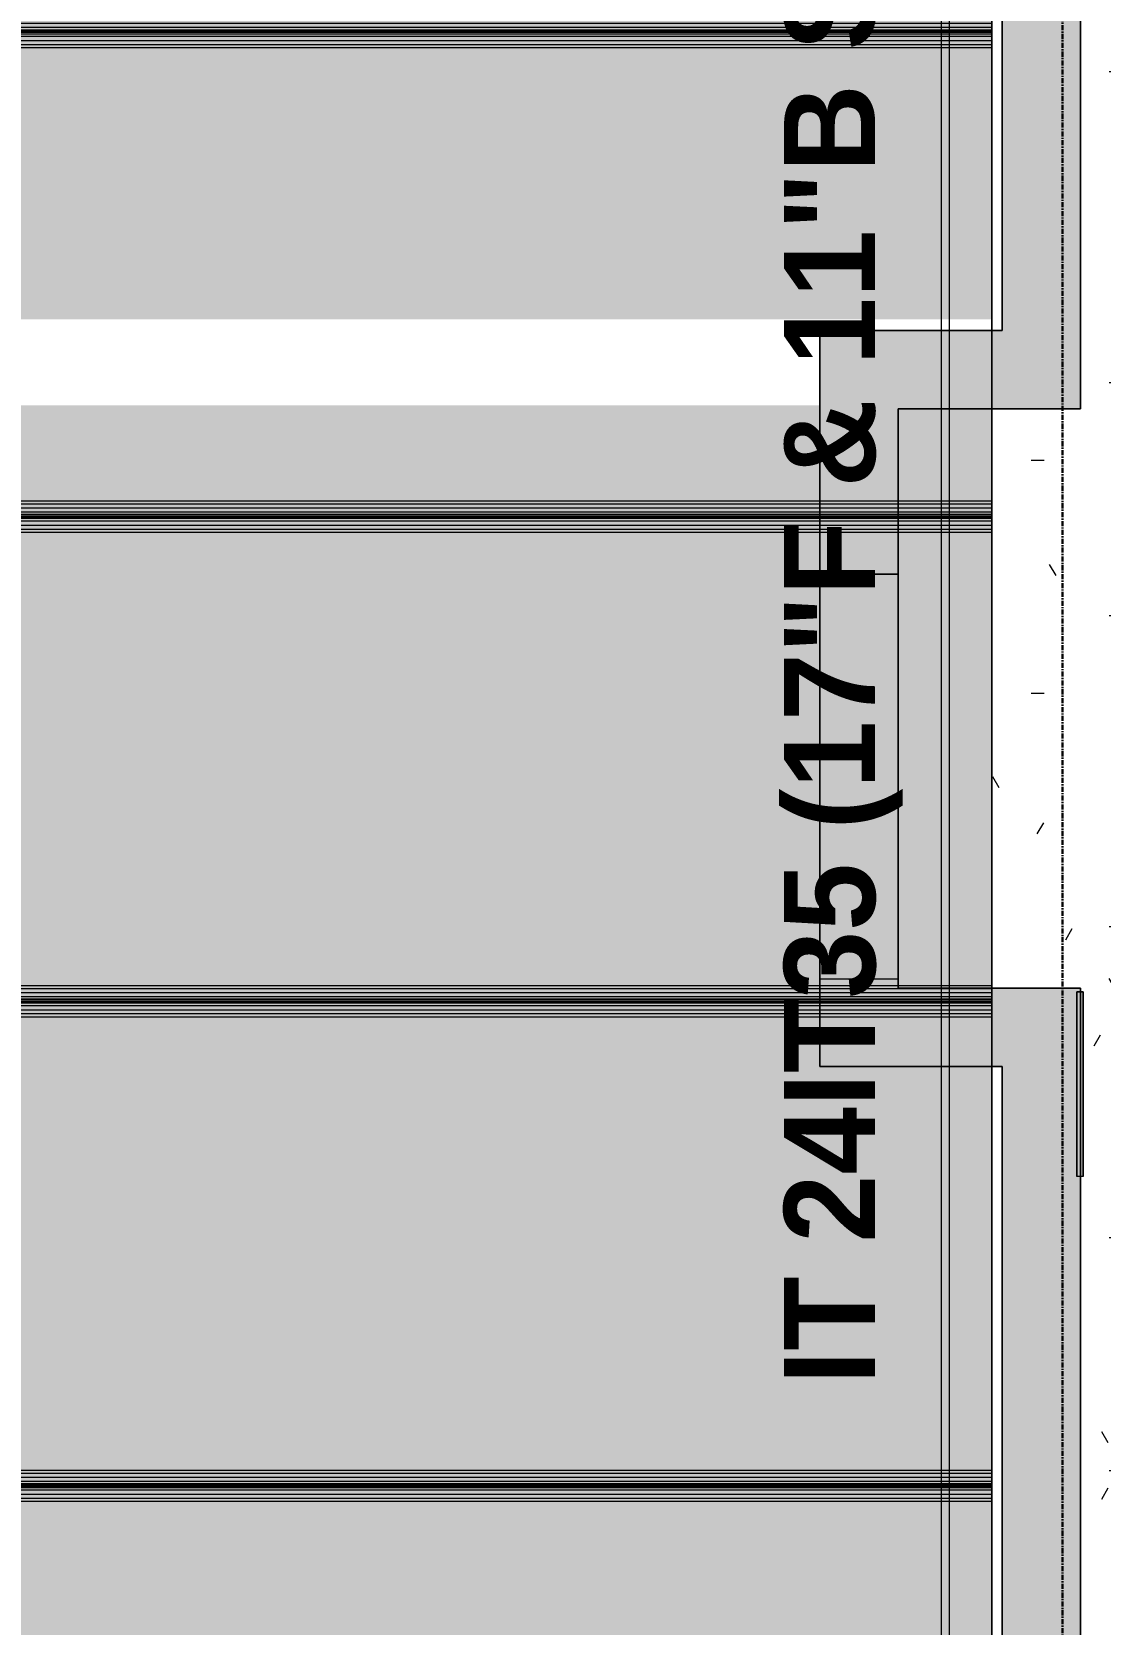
# Model space of a CAD drawing. Header units: inches. Extents: x -4126 to 593, y 9773 to 12297.
# Drawn here: x -3583.1 to -3477.6, y 10905.7 to 11063.1 of the extents above; entities that cross this region are included whole.
import ezdxf

# ---------------------------------------------------------------- set-up
doc = ezdxf.new("R2010")
doc.units = ezdxf.units.IN
doc.header["$MEASUREMENT"] = 0
doc.linetypes.add('Grid Line 1_2_', pattern=[0.875, 0.5, -0.125, 0.125, -0.125])
for name, color, linetype, lineweight in [('I-WALL', 2, 'Continuous', 13), ('S-BEAM', 12, 'Continuous', 9), ('S-BEAM-IDEN', 2, 'Continuous', 30), ('S-GRID', 1, 'Continuous', 9)]:
    doc.layers.add(name, color=color, linetype=linetype, lineweight=lineweight)
doc.styles.add('Century Gothic_B', font='GOTHICB.TTF', dxfattribs={"height": 9})

# ---------------------------------------------------------------- blocks, each defined once
blk = doc.blocks.new('CTR - 1st Phase - Common Walls_rvt-1-FRAMING PLAN - 1ST FLOOR')
at = {"layer": 'I-WALL', "lineweight": 5, "transparency": 33554585}
for color, points in [(8, [(-3487.3, 11033.56), (-3479.55, 11033.56), (-3479.55, 11122.19), (-3479.92, 11122.19), (-3479.92, 11126.19), (-3487.3, 11126.19), (-3487.3, 11048.97)]), (8, [(-3505.3, 11025.81), (-3493.32, 11025.81), (-3493.32, 11033.56), (-3505.3, 11033.56)]), (8, [(-3492.54, 11025.81), (-3488.32, 11025.81), (-3488.32, 11033.56), (-3493.32, 11033.56), (-3493.32, 11025.81)]), (8, [(-3479.92, 11025.81), (-3479.55, 11025.81), (-3479.55, 11033.56), (-3488.32, 11033.56), (-3488.32, 11025.81), (-3487.3, 11025.81)]), (8, [(-3497.55, 11015.14), (-3497.55, 11015.23), (-3505.3, 11015.19), (-3505.3, 11015.14), (-3502.61, 11015.14)]), (8, [(-3497.55, 10969.49), (-3497.55, 11009.49), (-3505.3, 11009.49), (-3505.3, 10969.49)]), (8, [(-3495.3, 10966.89), (-3493.32, 10966.89), (-3493.32, 10967.72), (-3498.42, 10967.72), (-3498.79, 10967.35), (-3505.3, 10967.3), (-3505.3, 10967.26), (-3498.88, 10967.26), (-3499.25, 10966.89), (-3497.55, 10966.89)]), (8, [(-3488.32, 10966.89), (-3488.32, 10967.72), (-3493.32, 10967.72), (-3493.32, 10966.89), (-3492.54, 10966.89)]), (8, [(-3487.3, 10960.84), (-3479.92, 10960.84), (-3479.92, 10968.21), (-3479.55, 10968.21), (-3479.55, 10968.59), (-3488.32, 10968.59), (-3488.32, 10960.84)]), (31, [(-3479.55, 10960.84), (-3479.55, 10968.21), (-3479.92, 10968.21), (-3479.92, 10960.84)]), (31, [(-3479.55, 10949.97), (-3479.3, 10949.97), (-3479.3, 10968.21), (-3479.55, 10968.21), (-3479.55, 10952.39)])]:
    blk.add_hatch(color=color, dxfattribs=at).paths.add_polyline_path(points, flags=0)
h = blk.add_hatch(color=8, dxfattribs=at)
h.paths.add_polyline_path([(-3497.55, 10968.59), (-3497.55, 10969.49), (-3505.3, 10969.49), (-3505.3, 10968.59)], flags=0)
h.paths.add_polyline_path([(-3505.3, 11009.49), (-3497.55, 11009.49), (-3497.55, 11013.95), (-3505.3, 11013.95)], flags=0)
h.paths.add_polyline_path([(-3503, 11014.34), (-3497.55, 11014.34), (-3497.55, 11015.14), (-3505.3, 11015.14), (-3505.3, 11014.34)], flags=0)
h.paths.add_polyline_path([(-3505.3, 11015.23), (-3497.55, 11015.23), (-3497.55, 11016.03), (-3505.3, 11016.03), (-3505.3, 11015.6)], flags=0)
h.paths.add_polyline_path([(-3497.55, 11016.43), (-3497.55, 11025.81), (-3505.3, 11025.81), (-3505.3, 11016.43), (-3502.01, 11016.43)], flags=0)
h = blk.add_hatch(color=8, dxfattribs=at)
h.paths.add_polyline_path([(-3503.18, 11013.95), (-3497.55, 11013.95), (-3497.55, 11014.34), (-3505.3, 11014.34), (-3505.3, 11013.95)], flags=0)
h.paths.add_polyline_path([(-3505.3, 11016.03), (-3497.55, 11016.03), (-3497.55, 11016.43), (-3505.3, 11016.43)], flags=0)
h = blk.add_hatch(color=8, dxfattribs=at)
h.paths.add_polyline_path([(-3505.3, 10960.84), (-3493.32, 10960.84), (-3493.32, 10966.06), (-3505.3, 10966.06)], flags=0)
h.paths.add_polyline_path([(-3505.3, 10966.46), (-3493.32, 10966.46), (-3493.32, 10966.89), (-3499.25, 10966.89), (-3498.88, 10967.26), (-3505.3, 10967.26), (-3505.3, 10966.89)], flags=0)
h.paths.add_polyline_path([(-3498.79, 10967.35), (-3498.42, 10967.72), (-3493.32, 10967.72), (-3493.32, 10968.15), (-3505.3, 10968.15), (-3505.3, 10967.35)], flags=0)
h.paths.add_polyline_path([(-3493.32, 10968.54), (-3493.32, 10968.59), (-3505.3, 10968.59), (-3505.3, 10968.54), (-3497.16, 10968.54)], flags=0)
h = blk.add_hatch(color=8, dxfattribs=at)
h.paths.add_polyline_path([(-3500.07, 10966.06), (-3499.68, 10966.46), (-3505.3, 10966.46), (-3505.3, 10966.06)], flags=0)
h.paths.add_polyline_path([(-3505.3, 10968.15), (-3497.99, 10968.15), (-3497.59, 10968.54), (-3505.3, 10968.54)], flags=0)
h = blk.add_hatch(color=8, dxfattribs=at)
h.paths.add_polyline_path([(-3493.32, 10966.06), (-3493.32, 10966.46), (-3499.68, 10966.46), (-3500.07, 10966.06), (-3494.21, 10966.06)], flags=0)
h.paths.add_polyline_path([(-3497.55, 10968.15), (-3493.32, 10968.15), (-3493.32, 10968.54), (-3497.59, 10968.54), (-3497.99, 10968.15)], flags=0)
h = blk.add_hatch(color=8, dxfattribs=at)
h.paths.add_polyline_path([(-3493.32, 10960.84), (-3488.32, 10960.84), (-3488.32, 10966.06), (-3493.32, 10966.06), (-3493.32, 10965.39)], flags=0)
h.paths.add_polyline_path([(-3492.54, 10966.46), (-3488.32, 10966.46), (-3488.32, 10966.89), (-3493.32, 10966.89), (-3493.32, 10966.46)], flags=0)
h.paths.add_polyline_path([(-3493.32, 10967.72), (-3488.32, 10967.72), (-3488.32, 10968.15), (-3493.32, 10968.15)], flags=0)
h.paths.add_polyline_path([(-3488.32, 10968.54), (-3488.32, 10968.59), (-3493.32, 10968.59), (-3493.32, 10968.54), (-3492.54, 10968.54)], flags=0)
h = blk.add_hatch(color=8, dxfattribs=at)
h.paths.add_polyline_path([(-3493.32, 10966.06), (-3488.32, 10966.06), (-3488.32, 10966.46), (-3493.32, 10966.46)], flags=0)
h.paths.add_polyline_path([(-3493.32, 10968.15), (-3488.32, 10968.15), (-3488.32, 10968.54), (-3493.32, 10968.54)], flags=0)
h = blk.add_hatch(color=8, dxfattribs=at)
h.paths.add_polyline_path([(-3487.3, 10715.54), (-3479.92, 10715.54), (-3479.92, 10726.41), (-3479.55, 10726.41), (-3479.55, 10831.19), (-3487.3, 10831.19), (-3487.3, 10727.83)], flags=0)
h.paths.add_polyline_path([(-3486.99, 10847.19), (-3479.55, 10847.19), (-3479.55, 10949.97), (-3479.92, 10949.97), (-3479.92, 10960.84), (-3487.3, 10960.84), (-3487.3, 10847.19)], flags=0)
h = blk.add_hatch(color=8, dxfattribs=at)
h.paths.add_polyline_path([(-3479.55, 10715.54), (-3479.55, 10726.41), (-3479.92, 10726.41), (-3479.92, 10715.54)], flags=0)
h.paths.add_polyline_path([(-3479.55, 10949.97), (-3479.55, 10960.84), (-3479.92, 10960.84), (-3479.92, 10949.97)], flags=0)
at = {"layer": 'I-WALL', "color": 9}
for p, q in [((-3487.3, 11121.94), (-3487.3, 11033.56)), ((-3479.55, 11033.56), (-3479.55, 11122.19)), ((-3493.32, 11033.56), (-3505.3, 11033.56)), ((-3505.3, 11025.81), (-3505.3, 11033.56)), ((-3488.32, 11033.56), (-3493.32, 11033.56)), ((-3487.3, 11033.56), (-3488.32, 11033.56)), ((-3479.55, 11033.56), (-3479.55, 11025.81)), ((-3505.3, 11025.81), (-3505.3, 11016.43)), ((-3497.55, 11016.43), (-3497.55, 11025.81)), ((-3497.55, 11025.81), (-3493.32, 11025.81)), ((-3493.32, 11025.81), (-3488.32, 11025.81)), ((-3488.32, 11025.81), (-3479.55, 11025.81)), ((-3505.3, 11016.43), (-3505.3, 11016.03)), ((-3505.3, 11016.03), (-3505.3, 11015.23)), ((-3497.55, 11016.03), (-3497.55, 11016.43)), ((-3497.55, 11015.23), (-3497.55, 11016.03)), ((-3505.3, 11015.14), (-3505.3, 11014.34)), ((-3505.3, 11014.34), (-3505.3, 11013.95)), ((-3497.55, 11014.34), (-3497.55, 11015.14)), ((-3497.55, 11013.95), (-3497.55, 11014.34)), ((-3505.3, 11013.95), (-3505.3, 11009.49)), ((-3497.55, 11009.49), (-3497.55, 11013.95)), ((-3505.3, 11009.49), (-3505.3, 10969.49)), ((-3497.55, 11009.49), (-3505.3, 11009.49)), ((-3497.55, 10969.49), (-3497.55, 11009.49)), ((-3505.3, 10969.49), (-3505.3, 10968.59)), ((-3505.3, 10969.49), (-3497.55, 10969.49)), ((-3497.55, 10968.59), (-3497.55, 10969.49)), ((-3505.3, 10968.54), (-3505.3, 10968.59)), ((-3505.3, 10968.15), (-3505.3, 10968.54)), ((-3505.3, 10967.35), (-3505.3, 10968.15)), ((-3505.3, 10966.46), (-3505.3, 10967.26)), ((-3493.32, 10968.59), (-3497.55, 10968.59)), ((-3488.32, 10968.59), (-3493.32, 10968.59)), ((-3479.55, 10968.59), (-3488.32, 10968.59)), ((-3479.92, 10968.21), (-3479.92, 10949.97)), ((-3479.92, 10968.21), (-3479.3, 10968.21)), ((-3479.55, 10968.59), (-3479.55, 10960.84)), ((-3479.3, 10968.21), (-3479.55, 10968.21)), ((-3479.3, 10968.21), (-3479.3, 10949.97)), ((-3479.3, 10949.97), (-3479.3, 10968.21)), ((-3505.3, 10966.06), (-3505.3, 10966.46)), ((-3505.3, 10960.84), (-3505.3, 10966.06)), ((-3505.3, 10960.84), (-3493.32, 10960.84)), ((-3493.32, 10960.84), (-3488.32, 10960.84)), ((-3488.32, 10960.84), (-3487.3, 10960.84)), ((-3487.3, 10960.84), (-3487.3, 10847.19)), ((-3479.55, 10847.19), (-3479.55, 10960.84)), ((-3479.3, 10949.97), (-3479.92, 10949.97)), ((-3479.3, 10949.97), (-3479.55, 10949.97))]:
    blk.add_line(p, q, dxfattribs=at)
at = {"layer": 'I-WALL', "color": 253}
for p, q in [((-3487.3, 11033.56), (-3487.3, 11121.94)), ((-3479.55, 11122.19), (-3479.55, 11033.56)), ((-3505.3, 11033.56), (-3493.32, 11033.56)), ((-3505.3, 11033.56), (-3505.3, 11025.81)), ((-3493.32, 11033.56), (-3488.32, 11033.56)), ((-3488.32, 11033.56), (-3487.3, 11033.56)), ((-3479.55, 11025.81), (-3479.55, 11033.56)), ((-3505.3, 11016.43), (-3505.3, 11025.81)), ((-3497.55, 11025.81), (-3497.55, 11016.43)), ((-3493.32, 11025.81), (-3497.55, 11025.81)), ((-3488.32, 11025.81), (-3493.32, 11025.81)), ((-3479.55, 11025.81), (-3488.32, 11025.81)), ((-3505.3, 11016.03), (-3505.3, 11016.43)), ((-3505.3, 11015.23), (-3505.3, 11016.03)), ((-3497.55, 11016.43), (-3497.55, 11016.03)), ((-3497.55, 11016.03), (-3497.55, 11015.23)), ((-3505.3, 11014.34), (-3505.3, 11015.14)), ((-3505.3, 11013.95), (-3505.3, 11014.34)), ((-3497.55, 11015.14), (-3497.55, 11014.34)), ((-3497.55, 11014.34), (-3497.55, 11013.95)), ((-3505.3, 10968.59), (-3505.3, 11013.95)), ((-3497.55, 11013.95), (-3497.55, 10968.59)), ((-3505.3, 11009.49), (-3497.55, 11009.49)), ((-3505.3, 10969.49), (-3497.55, 10969.49)), ((-3505.3, 10968.59), (-3505.3, 10968.54)), ((-3505.3, 10968.54), (-3505.3, 10968.15)), ((-3505.3, 10968.15), (-3505.3, 10967.35)), ((-3505.3, 10967.26), (-3505.3, 10966.46)), ((-3497.55, 10968.59), (-3493.32, 10968.59)), ((-3493.32, 10968.59), (-3488.32, 10968.59)), ((-3488.32, 10968.59), (-3479.55, 10968.59)), ((-3479.55, 10968.21), (-3479.55, 10968.59)), ((-3505.3, 10966.46), (-3505.3, 10966.06)), ((-3505.3, 10966.06), (-3505.3, 10960.84)), ((-3493.32, 10960.84), (-3505.3, 10960.84)), ((-3488.32, 10960.84), (-3493.32, 10960.84)), ((-3487.3, 10960.84), (-3488.32, 10960.84)), ((-3487.3, 10847.19), (-3487.3, 10960.84)), ((-3479.55, 10949.97), (-3479.55, 10847.19))]:
    blk.add_line(p, q, dxfattribs=at)
at = {"layer": 'I-WALL', "color": 21}
for p, q in [((-3479.92, 10949.97), (-3479.92, 10968.21)), ((-3479.55, 10968.21), (-3479.92, 10968.21)), ((-3479.55, 10960.84), (-3479.55, 10968.21)), ((-3479.55, 10960.84), (-3479.55, 10949.97)), ((-3479.55, 10949.97), (-3479.92, 10949.97))]:
    blk.add_line(p, q, dxfattribs=at)
blk = doc.blocks.new('034100 - Precast Structural Concrete - Solid Plank - 12_-V45-FRAMING PLAN - 1ST FLOOR')
at = {"layer": 'S-BEAM', "transparency": 33554483}
for points in [[(4.21, 23.9), (0, 23.9), (0, 23.52), (5, 23.52), (5, 23.9)], [(43.39, 23.9), (5, 23.9), (5, 23.52), (331, 23.52), (331, 23.9), (313.53, 23.9)], [(4.21, 23.09), (0, 23.09), (0, 22.7), (5, 22.7), (5, 23.09)], [(313.53, 23.09), (5, 23.09), (5, 22.7), (331, 22.7), (331, 23.09), (330.41, 23.09)], [(4.21, -22.7), (0, -22.7), (0, -23.09), (5, -23.09), (5, -22.7)], [(4.21, -23.52), (0, -23.52), (0, -23.9), (5, -23.9), (5, -23.52)], [(313.53, -22.7), (5, -22.7), (5, -23.09), (331, -23.09), (331, -22.7)], [(331, -23.52), (5, -23.52), (5, -23.9), (331, -23.9)], [(0, -23.9), (0, -23.94), (4.21, -23.9)], [(5, -23.9), (5, -23.94), (43.39, -23.9)]]:
    blk.add_hatch(color=256, dxfattribs=at).paths.add_polyline_path(points, flags=0)
h = blk.add_hatch(color=256, dxfattribs=at)
h.paths.add_polyline_path([(0, 23.52), (0, 23.09), (5, 23.09), (5, 23.52), (4.21, 23.52)], flags=0)
h.paths.add_polyline_path([(5, 22.7), (0, 22.7), (0, -22.7), (5, -22.7), (5, 3.03)], flags=0)
h.paths.add_polyline_path([(4.21, -23.09), (0, -23.09), (0, -23.52), (5, -23.52), (5, -23.09)], flags=0)
h = blk.add_hatch(color=256, dxfattribs=at)
h.paths.add_polyline_path([(43.39, 23.52), (5, 23.52), (5, 23.09), (331, 23.09), (331, 23.52), (313.53, 23.52)], flags=0)
h.paths.add_polyline_path([(331, 22.7), (5, 22.7), (5, -22.7), (331, -22.7), (331, 13.79)], flags=0)
h.paths.add_polyline_path([(43.39, -23.09), (5, -23.09), (5, -23.52), (331, -23.52), (331, -23.09), (313.53, -23.09)], flags=0)
at = {"layer": 'S-BEAM'}
for p, q in [((0, 23.94), (0, 23.9)), ((5, 23.94), (0, 23.94)), ((0, 23.76), (0, 23.9)), ((0, 23.9), (0, 23.52)), ((5, 23.9), (0, 23.9)), ((0, 23.52), (0, 23.76)), ((0, 23.76), (5, 23.76)), ((5, 23.76), (0, 23.76)), ((331, 23.94), (5, 23.94)), ((331, 23.9), (5, 23.9)), ((5, 23.76), (331, 23.76)), ((331, 23.76), (5, 23.76)), ((0, 23.52), (0, -23.52)), ((0, 22.7), (0, 23.52)), ((0, 23.52), (5, 23.52)), ((0, 22.7), (0, 23.09)), ((0, 23.09), (0, 22.7)), ((5, 23.09), (0, 23.09)), ((5, 23.09), (0, 23.09)), ((0, 22.4), (0, 22.7)), ((5, 22.7), (0, 22.7)), ((0, -22.4), (0, 22.4)), ((5, 22.4), (0, 22.4)), ((5, 23.52), (331, 23.52)), ((331, 23.09), (5, 23.09)), ((331, 23.09), (5, 23.09)), ((331, 22.7), (5, 22.7)), ((331, 22.4), (5, 22.4)), ((0, -22.7), (0, -22.4)), ((5, -22.4), (0, -22.4)), ((0, -23.52), (0, -22.7)), ((0, -22.7), (0, -23.09)), ((0, -23.09), (0, -22.7)), ((5, -22.7), (0, -22.7)), ((5, -23.09), (0, -23.09)), ((5, -23.09), (0, -23.09)), ((0, -23.52), (0, -23.9)), ((0, -23.76), (0, -23.52)), ((5, -23.52), (0, -23.52)), ((331, -22.4), (5, -22.4)), ((331, -22.7), (5, -22.7)), ((331, -23.09), (5, -23.09)), ((331, -23.09), (5, -23.09)), ((331, -23.52), (5, -23.52)), ((0, -23.9), (0, -23.76)), ((5, -23.76), (0, -23.76)), ((5, -23.76), (0, -23.76)), ((0, -23.9), (0, -23.94)), ((5, -23.9), (0, -23.9)), ((5, -23.94), (0, -23.94)), ((331, -23.76), (5, -23.76)), ((331, -23.76), (5, -23.76)), ((331, -23.9), (5, -23.9)), ((331, -23.94), (5, -23.94))]:
    blk.add_line(p, q, dxfattribs=at)
blk = doc.blocks.new('034100 - Precast Structural Concrete - Solid Plank - 12_-V44-FRAMING PLAN - 1ST FLOOR')
at = {"layer": 'S-BEAM', "transparency": 33554483}
for points in [[(0, 23.94), (0, 23.9), (4.21, 23.94)], [(5, 23.9), (0, 23.9), (0, 23.52), (5, 23.52)], [(5, 23.94), (5, 23.9), (43.39, 23.94)], [(331, 23.9), (5, 23.9), (5, 23.52), (331, 23.52)], [(0, 23.09), (0, 22.7), (5, 22.7), (5, 23.09), (4.21, 23.09)], [(331, 23.09), (5, 23.09), (5, 22.7), (331, 22.7)], [(4.21, -22.7), (0, -22.7), (0, -23.09), (5, -23.09), (5, -22.7)], [(4.21, -23.52), (0, -23.52), (0, -23.9), (5, -23.9), (5, -23.52)], [(313.53, -22.7), (5, -22.7), (5, -23.09), (331, -23.09), (331, -22.7), (330.41, -22.7)], [(43.39, -23.52), (5, -23.52), (5, -23.9), (331, -23.9), (331, -23.52), (313.53, -23.52)], [(0, -23.9), (0, -23.94), (4.21, -23.9)]]:
    blk.add_hatch(color=256, dxfattribs=at).paths.add_polyline_path(points, flags=0)
h = blk.add_hatch(color=256, dxfattribs=at)
h.paths.add_polyline_path([(5, 23.52), (0, 23.52), (0, 23.09), (5, 23.09)], flags=0)
h.paths.add_polyline_path([(5, 22.7), (0, 22.7), (0, 12.95), (5, 12.95)], flags=0)
h.paths.add_polyline_path([(4.21, 4.45), (0, 4.45), (0, -22.7), (5, -22.7), (5, 4.45)], flags=0)
h.paths.add_polyline_path([(4.21, -23.09), (0, -23.09), (0, -23.52), (5, -23.52), (5, -23.09)], flags=0)
h = blk.add_hatch(color=256, dxfattribs=at)
h.paths.add_polyline_path([(43.39, 23.52), (5, 23.52), (5, 23.09), (331, 23.09), (331, 23.52), (145.62, 23.52)], flags=0)
h.paths.add_polyline_path([(313.53, 22.7), (5, 22.7), (5, 12.95), (331, 12.95), (331, 22.7)], flags=0)
h.paths.add_polyline_path([(313.53, 4.45), (5, 4.45), (5, -22.7), (331, -22.7), (331, 4.45), (330.41, 4.45)], flags=0)
h.paths.add_polyline_path([(330.41, -23.09), (5, -23.09), (5, -23.52), (331, -23.52), (331, -23.09)], flags=0)
at = {"layer": 'S-BEAM'}
for p, q in [((0, 23.94), (0, 23.9)), ((5, 23.94), (0, 23.94)), ((0, 23.76), (0, 23.9)), ((0, 23.9), (0, 23.52)), ((5, 23.9), (0, 23.9)), ((0, 23.52), (0, 23.76)), ((0, 23.76), (5, 23.76)), ((5, 23.76), (0, 23.76)), ((331, 23.94), (5, 23.94)), ((331, 23.9), (5, 23.9)), ((5, 23.76), (331, 23.76)), ((331, 23.76), (5, 23.76)), ((0, 23.52), (0, -23.52)), ((0, 22.7), (0, 23.52)), ((0, 23.52), (5, 23.52)), ((0, 22.7), (0, 23.09)), ((0, 23.09), (0, 22.7)), ((5, 23.09), (0, 23.09)), ((5, 23.09), (0, 23.09)), ((0, 22.4), (0, 22.7)), ((5, 22.7), (0, 22.7)), ((0, -22.4), (0, 22.4)), ((5, 22.4), (0, 22.4)), ((5, 23.52), (331, 23.52)), ((331, 23.09), (5, 23.09)), ((331, 23.09), (5, 23.09)), ((331, 22.7), (5, 22.7)), ((331, 22.4), (5, 22.4)), ((0, -22.7), (0, -22.4)), ((5, -22.4), (0, -22.4)), ((0, -23.52), (0, -22.7)), ((0, -22.7), (0, -23.09)), ((0, -23.09), (0, -22.7)), ((5, -22.7), (0, -22.7)), ((5, -23.09), (0, -23.09)), ((5, -23.09), (0, -23.09)), ((0, -23.52), (0, -23.9)), ((0, -23.76), (0, -23.52)), ((5, -23.52), (0, -23.52)), ((331, -22.4), (5, -22.4)), ((331, -22.7), (5, -22.7)), ((331, -23.09), (5, -23.09)), ((331, -23.09), (5, -23.09)), ((331, -23.52), (5, -23.52)), ((0, -23.9), (0, -23.76)), ((5, -23.76), (0, -23.76)), ((5, -23.76), (0, -23.76)), ((0, -23.9), (0, -23.94)), ((5, -23.9), (0, -23.9)), ((5, -23.94), (0, -23.94)), ((331, -23.76), (5, -23.76)), ((331, -23.76), (5, -23.76)), ((331, -23.9), (5, -23.9)), ((331, -23.94), (5, -23.94))]:
    blk.add_line(p, q, dxfattribs=at)
blk = doc.blocks.new('034100 - Precast Structural Concrete - Solid Plank - 12_-V46-FRAMING PLAN - 1ST FLOOR')
at = {"layer": 'S-BEAM', "transparency": 33554483}
for points in [[(16.98, 23.94), (16.98, 23.9), (43.39, 23.94)], [(331, 23.9), (16.98, 23.9), (16.98, 23.52), (331, 23.52)], [(313.53, 23.09), (16.98, 23.09), (16.98, 22.7), (331, 22.7), (331, 23.09)], [(4.21, -22.7), (0, -22.7), (0, -23.09), (5, -23.09), (5, -22.7)], [(4.21, -23.52), (0, -23.52), (0, -23.9), (5, -23.9), (5, -23.52)], [(0, -23.9), (0, -23.94), (4.21, -23.9)], [(5, -23.9), (5, -23.94), (9.23, -23.9)]]:
    blk.add_hatch(color=256, dxfattribs=at).paths.add_polyline_path(points, flags=0)
h = blk.add_hatch(color=256, dxfattribs=at)
h.paths.add_polyline_path([(5, 22.66), (0, 22.66), (0, -22.7), (5, -22.7), (5, 18.43)], flags=0)
h.paths.add_polyline_path([(0, -23.09), (0, -23.52), (5, -23.52), (5, -23.09), (4.21, -23.09)], flags=0)
h = blk.add_hatch(color=256, dxfattribs=at)
h.paths.add_polyline_path([(331, 23.52), (16.98, 23.52), (16.98, 23.09), (331, 23.09)], flags=0)
h.paths.add_polyline_path([(313.53, 22.7), (16.98, 22.7), (16.98, -22.7), (331, -22.7), (331, 22.7)], flags=0)
h.paths.add_polyline_path([(5, 22.66), (5, -22.7), (9.23, -22.7), (9.23, 22.66)], flags=0)
h.paths.add_polyline_path([(43.39, -23.09), (16.98, -23.09), (16.98, -23.52), (331, -23.52), (331, -23.09), (313.53, -23.09)], flags=0)
h.paths.add_polyline_path([(9.23, -23.09), (5, -23.09), (5, -23.52), (9.23, -23.52)], flags=0)
h = blk.add_hatch(color=256, dxfattribs=at)
h.paths.add_polyline_path([(16.98, -22.7), (16.98, -23.09), (331, -23.09), (331, -22.7), (43.39, -22.7)], flags=0)
h.paths.add_polyline_path([(5, -22.7), (5, -23.09), (9.23, -23.09), (9.23, -22.7)], flags=0)
h = blk.add_hatch(color=256, dxfattribs=at)
h.paths.add_polyline_path([(16.98, -23.52), (16.98, -23.9), (331, -23.9), (331, -23.52), (43.39, -23.52)], flags=0)
h.paths.add_polyline_path([(5, -23.52), (5, -23.9), (9.23, -23.9), (9.23, -23.52)], flags=0)
at = {"layer": 'S-BEAM'}
for p, q in [((0, 23.94), (0, 23.9)), ((5, 23.94), (0, 23.94)), ((0, 23.76), (0, 23.9)), ((0, 23.9), (0, 23.52)), ((5, 23.9), (0, 23.9)), ((0, 23.52), (0, 23.76)), ((0, 23.76), (5, 23.76)), ((5, 23.76), (0, 23.76)), ((331, 23.94), (5, 23.94)), ((331, 23.9), (5, 23.9)), ((5, 23.76), (331, 23.76)), ((331, 23.76), (5, 23.76)), ((0, 23.52), (0, -23.52)), ((0, 22.7), (0, 23.52)), ((0, 23.52), (5, 23.52)), ((0, 22.7), (0, 23.09)), ((0, 23.09), (0, 22.7)), ((5, 23.09), (0, 23.09)), ((5, 23.09), (0, 23.09)), ((0, 22.4), (0, 22.7)), ((5, 22.7), (0, 22.7)), ((0, -22.4), (0, 22.4)), ((5, 22.4), (0, 22.4)), ((5, 23.52), (331, 23.52)), ((331, 23.09), (5, 23.09)), ((331, 23.09), (5, 23.09)), ((331, 22.7), (5, 22.7)), ((331, 22.4), (5, 22.4)), ((0, -22.7), (0, -22.4)), ((5, -22.4), (0, -22.4)), ((0, -23.52), (0, -22.7)), ((0, -22.7), (0, -23.09)), ((0, -23.09), (0, -22.7)), ((5, -22.7), (0, -22.7)), ((5, -23.09), (0, -23.09)), ((5, -23.09), (0, -23.09)), ((0, -23.52), (0, -23.9)), ((0, -23.76), (0, -23.52)), ((5, -23.52), (0, -23.52)), ((331, -22.4), (5, -22.4)), ((331, -22.7), (5, -22.7)), ((331, -23.09), (5, -23.09)), ((331, -23.09), (5, -23.09)), ((331, -23.52), (5, -23.52)), ((0, -23.9), (0, -23.76)), ((5, -23.76), (0, -23.76)), ((5, -23.76), (0, -23.76)), ((0, -23.9), (0, -23.94)), ((5, -23.9), (0, -23.9)), ((5, -23.94), (0, -23.94)), ((331, -23.76), (5, -23.76)), ((331, -23.76), (5, -23.76)), ((331, -23.9), (5, -23.9)), ((331, -23.94), (5, -23.94))]:
    blk.add_line(p, q, dxfattribs=at)
blk = doc.blocks.new('034100 - Precast Structural Concrete - Solid Plank - 12_-V47-FRAMING PLAN - 1ST FLOOR')
at = {"layer": 'S-BEAM', "transparency": 33554483}
h = blk.add_hatch(color=256, dxfattribs=at)
h.paths.add_polyline_path([(0, 23.52), (0, 23.09), (5, 23.09), (5, 23.52), (4.21, 23.52)], flags=0)
h.paths.add_polyline_path([(5, 22.7), (0, 22.7), (0, -22.7), (5, -22.7), (5, -16.28)], flags=0)
h.paths.add_polyline_path([(4.21, -23.09), (0, -23.09), (0, -23.52), (5, -23.52), (5, -23.09)], flags=0)
h = blk.add_hatch(color=256, dxfattribs=at)
h.paths.add_polyline_path([(331, 23.52), (5, 23.52), (5, 23.09), (331, 23.09)], flags=0)
h.paths.add_polyline_path([(43.39, 22.7), (5, 22.7), (5, -22.7), (331, -22.7), (331, 22.7), (313.53, 22.7)], flags=0)
h.paths.add_polyline_path([(331, -23.09), (5, -23.09), (5, -23.52), (331, -23.52)], flags=0)
for points in [[(4.21, -22.7), (0, -22.7), (0, -23.09), (5, -23.09), (5, -22.7)], [(4.21, -23.52), (0, -23.52), (0, -23.9), (5, -23.9), (5, -23.52)], [(313.53, -22.7), (5, -22.7), (5, -23.09), (331, -23.09), (331, -22.7)], [(331, -23.52), (5, -23.52), (5, -23.9), (331, -23.9)], [(0, -23.9), (0, -23.94), (4.21, -23.9)], [(5, -23.9), (5, -23.94), (43.39, -23.9)]]:
    blk.add_hatch(color=256, dxfattribs=at).paths.add_polyline_path(points, flags=0)
at = {"layer": 'S-BEAM'}
for p, q in [((0, 23.52), (0, -23.52)), ((0, -22.4), (0, 22.4)), ((0, -22.7), (0, -22.4)), ((5, -22.4), (0, -22.4)), ((0, -23.52), (0, -22.7)), ((0, -22.7), (0, -23.09)), ((0, -23.09), (0, -22.7)), ((5, -22.7), (0, -22.7)), ((5, -23.09), (0, -23.09)), ((5, -23.09), (0, -23.09)), ((0, -23.52), (0, -23.9)), ((0, -23.76), (0, -23.52)), ((5, -23.52), (0, -23.52)), ((331, -22.4), (5, -22.4)), ((331, -22.7), (5, -22.7)), ((331, -23.09), (5, -23.09)), ((331, -23.09), (5, -23.09)), ((331, -23.52), (5, -23.52)), ((0, -23.9), (0, -23.76)), ((5, -23.76), (0, -23.76)), ((5, -23.76), (0, -23.76)), ((0, -23.9), (0, -23.94)), ((5, -23.9), (0, -23.9)), ((5, -23.94), (0, -23.94)), ((331, -23.76), (5, -23.76)), ((331, -23.76), (5, -23.76)), ((331, -23.9), (5, -23.9)), ((331, -23.94), (5, -23.94))]:
    blk.add_line(p, q, dxfattribs=at)
blk = doc.blocks.new('034100 - Precast Structural Concrete - Inverted Tee - IT 24IT35 _17_F _ 11_B SHELF_-1925199-FRAMING PLAN - 1ST FLOOR')
at = {"layer": 'S-BEAM'}
h = blk.add_hatch(dxfattribs=at)
h.set_pattern_fill('FP_30', color=256, style=0, pattern_type=2)
h.set_pattern_definition([(270, (-11013.189, -3481.324), (7.68, -30.72), [1.267, -21.773, 1.267, -21.773, -122.88]), (270, (-11013.189, -3481.324), (7.68, -30.72), [-46.08, 1.267, -44.813, 1.267, -21.773, -53.76]), (270, (-11013.189, -3481.324), (7.68, -30.72), [-115.2, 1.267, -14.093, 1.267, -37.133]), (30, (-11009.349, -3492.844), (22.7643004, 22.011075), [1.267, -21.773, 1.267, -21.773, -122.88]), (30, (-11009.349, -3492.844), (22.7643004, 22.011075), [-46.08, 1.267, -44.813, 1.267, -21.773, -53.76]), (30, (-11009.349, -3492.844), (22.7643004, 22.011075), [-115.2, 1.267, -14.093, 1.267, -37.133]), (150, (-10993.989, -3496.684), (-30.4443004, 8.708925), [1.267, -21.773, 1.267, -21.773, -122.88]), (150, (-10993.989, -3496.684), (-30.4443004, 8.708925), [-46.08, 1.267, -44.813, 1.267, -21.773, -53.76]), (150, (-10993.989, -3496.684), (-30.4443004, 8.708925), [-115.2, 1.267, -14.093, 1.267, -37.133])])
h.paths.add_polyline_path([(-174.02, -8), (-174.02, -10), (-155.33, -10), (-155.29, -7), (109, -7), (109, -1.77), (12.62, -1.77), (12.62, 7), (-44.6, 7), (-44.6, -1.77), (-44.97, -1.77), (-44.97, -2.03), (-63.22, -2.03), (-63.22, -1.77), (-166, -1.77), (-166, -8), (-166.08, -8)], flags=0)
h.paths.add_polyline_path([(-166, 5.98), (-52.35, 5.98), (-52.35, 7), (-166, 7), (-166, 6.84)], flags=0)
h.paths.add_polyline_path([(20.37, 7), (20.37, 5.98), (108.75, 5.98), (108.72, 7), (35.78, 7)], flags=0)
h.paths.add_polyline_path([(117.25, 7), (117.25, 5.98), (166, 5.98), (166, 7), (117.5, 7)], flags=0)
h.paths.add_polyline_path([(117.5, -7), (166, -7), (166, -1.77), (117.5, -1.77)], flags=0)
for p, q in [((174, 12), (-174.02, 12)), ((174, 12), (-174.02, 12)), ((174, 11.21), (-174.02, 11.21)), ((166, 7), (-166, 7)), ((-140.41, 7), (-95.01, 7)), ((-95.01, 7), (-94.61, 7)), ((-94.61, 7), (-94.18, 7)), ((-94.18, 7), (-93.81, 7)), ((-93.73, 7), (-93.35, 7)), ((-93.35, 7), (-92.92, 7)), ((-92.92, 7), (-92.53, 7)), ((-92.53, 7), (-47.13, 7)), ((-47.13, 7), (-46.73, 7)), ((-46.73, 7), (-46.3, 7)), ((-46.3, 7), (-45.93, 7)), ((-45.84, 7), (-45.47, 7)), ((-45.47, 7), (-45.04, 7)), ((-45.04, 7), (-44.65, 7)), ((-44.65, 7), (0.76, 7)), ((0.76, 7), (1.15, 7)), ((1.15, 7), (1.58, 7)), ((1.58, 7), (1.96, 7)), ((2.04, 7), (2.41, 7)), ((2.41, 7), (2.84, 7)), ((2.84, 7), (3.24, 7)), ((3.24, 7), (48.64, 7)), ((48.64, 7), (49.03, 7)), ((49.03, 7), (49.46, 7)), ((49.46, 7), (49.84, 7))]:
    blk.add_line(p, q, dxfattribs=at)

msp = doc.modelspace()

# ---------------------------------------------------------------- linework, layer by layer
at = {"layer": 'S-GRID', "linetype": 'Grid Line 1_2_', "lineweight": 30}
msp.add_line((-3481.324, 9772.61), (-3481.324, 12247.501), dxfattribs=at)

# ---------------------------------------------------------------- block references
at = {"lineweight": 5}
msp.add_blockref('CTR - 1st Phase - Common Walls_rvt-1-FRAMING PLAN - 1ST FLOOR', (0, 0), dxfattribs=at)
at = {"layer": 'S-BEAM'}
for name, p, rotation in [('034100 - Precast Structural Concrete - Inverted Tee - IT 24IT35 _17_F _ 11_B SHELF_-1925199-FRAMING PLAN - 1ST FLOOR', (-3481.324, 11013.189), 89.99999999999991), ('034100 - Precast Structural Concrete - Solid Plank - 12_-V45-FRAMING PLAN - 1ST FLOOR', (-3488.324, 11087.009), 180), ('034100 - Precast Structural Concrete - Solid Plank - 12_-V44-FRAMING PLAN - 1ST FLOOR', (-3488.324, 11039.127), 180), ('034100 - Precast Structural Concrete - Solid Plank - 12_-V46-FRAMING PLAN - 1ST FLOOR', (-3488.324, 10991.245), 180), ('034100 - Precast Structural Concrete - Solid Plank - 12_-V45-FRAMING PLAN - 1ST FLOOR', (-3488.324, 10943.363), 180), ('034100 - Precast Structural Concrete - Solid Plank - 12_-V47-FRAMING PLAN - 1ST FLOOR', (-3488.324, 10895.481), 180)]:
    msp.add_blockref(name, p, dxfattribs=dict(at, rotation=rotation))

# ---------------------------------------------------------------- texts
at = {"layer": 'S-BEAM-IDEN', "lineweight": 9, "insert": (-3508.842, 10929.422), "char_height": 9, "width": 203.01, "attachment_point": 1, "rotation": 90, "style": 'Century Gothic_B'}
msp.add_mtext('IT 24IT35 (17"F & 11"B SHELF)', dxfattribs=at)

doc.saveas('drawing.dxf')
